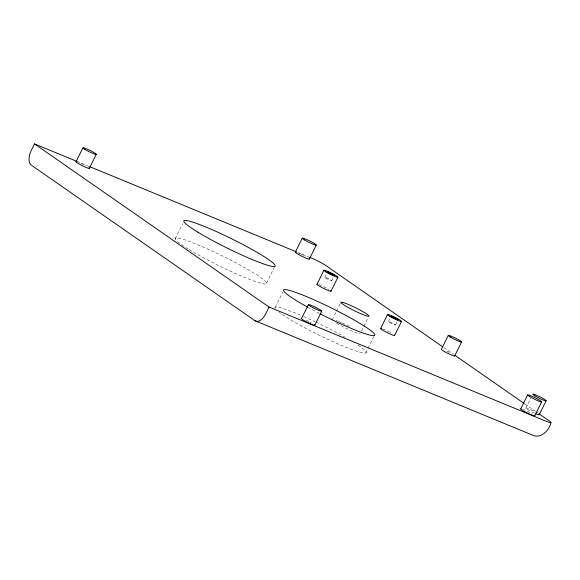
<?xml version="1.0" encoding="UTF-8"?>
<svg xmlns="http://www.w3.org/2000/svg" width="580" height="580" viewBox="0 0 580 580"><rect width="100%" height="100%" fill="white"/><g stroke="black" fill="none" stroke-linecap="round" stroke-linejoin="round"><path stroke-width="0.43" stroke-dasharray="2.9 2.17" d="M175.167 238.75L182.62 223.67M266.561 283.12L274.405 267.242M275.297 307.175L282.75 292.095M324.8 277.262L326.286 274.267M331.832 280.676L333.681 276.935M332.217 319.848L336.139 311.902M336.538 311.112L340.068 303.964M361.514 331.115L363.479 327.149M363.87 326.351L368.184 317.615M365.726 352.981L367.691 349.008M368.082 348.217L373.97 336.306M388.44 321.53L389.92 318.536M395.473 324.938L397.322 321.197M534.426 413.17A7.438 0.754 26.3 0 1 525.908 408.146L530.881 398.126M77.176 161.494L88.885 166.322M297.982 252.503L308.857 256.991M346.644 325.097L349.646 326.605M443.983 347.703L453.64 354.423M524.965 404.035L535.369 411.271M536.109 411.786L538.334 413.337M318.935 284.62A7.837 0.79 26.3 0 1 328.875 289.449M382.568 328.882A7.837 0.79 26.3 0 1 389.325 331.934M389.912 332.238A7.837 0.79 26.3 0 1 391.036 332.855M336.531 323.19A15.667 1.581 26.3 0 0 342.911 326.743L346.557 328.57A15.667 1.581 26.3 0 0 358.592 333.536L359.933 333.754A15.667 1.581 26.3 0 0 360.339 333.5M336.139 320.501A15.667 1.581 26.3 0 1 338.234 321.298M339.003 321.61A15.667 1.581 26.3 0 1 341.671 322.755M342.367 323.067A15.667 1.581 26.3 0 1 345.999 324.771M319.348 313.432A50.917 5.147 26.3 0 1 308.509 307.661M358.07 345.136A50.917 5.147 26.3 0 1 343.396 346.209A50.917 5.147 26.3 0 1 279.205 312.373M275.108 308.582A50.917 5.147 26.3 0 1 284.686 309.038L293.255 312.178A50.917 5.147 26.3 0 1 301.992 315.803M303.681 316.535A50.917 5.147 26.3 0 1 315.252 321.82M316.035 322.19A50.917 5.147 26.3 0 1 345.158 337.277M80.837 163.35A7.438 0.754 26.3 0 1 85.92 165.894M306.291 320.16A7.438 0.754 26.3 0 1 309.749 321.842M310.307 322.132A7.438 0.754 26.3 0 1 311.373 322.712M298.729 253.076A7.837 0.79 26.3 0 1 300.411 253.801M301.005 254.076A7.837 0.79 26.3 0 1 305.762 256.483M522.66 409.27A7.837 0.79 26.3 0 1 532.607 414.098M525.908 408.146A7.438 0.754 26.3 0 1 535.275 412.01M446.73 351.197A7.438 0.754 26.3 0 1 451.247 353.488M325.88 278.103A3.915 0.399 26.3 0 0 331.731 280.742A3.915 0.399 26.3 0 0 327.345 278.074A3.915 0.399 26.3 0 0 325.88 278.103M389.521 322.364A3.915 0.399 26.3 0 0 395.372 325.003A3.915 0.399 26.3 0 0 390.978 322.335A3.915 0.399 26.3 0 0 389.521 322.364M189.196 249.618A50.917 5.147 26.3 0 0 265.234 283.961A50.917 5.147 26.3 0 0 208.155 249.233A50.917 5.147 26.3 0 0 189.196 249.618"/><path stroke-width="0.87" d="M77.176 161.494L34.517 143.912L31.066 150.901A11.752 6.539 -67.6 0 0 31.342 165.169L254.975 320.726L531.824 434.833C540.487 439.408 549.238 430.737 551 422.486M76.016 161.813L82.925 147.842M89.378 168.301L96.28 154.323M295.336 252.191L302.245 238.213M34.517 143.912L269.062 307.052L265.611 314.041A11.752 6.539 -67.6 0 1 254.975 320.726M309.401 259.013L316.303 245.043M316.97 284.294L323.879 270.316M301.469 318.63L308.379 304.66M331.035 291.117L337.937 277.146M314.831 325.119L321.733 311.141M380.611 328.555L387.512 314.577M394.668 335.378L401.577 321.407M441.344 349.406L448.253 335.436M454.705 355.895L461.608 341.917M520.702 408.943L527.604 394.965M534.76 415.766L541.669 401.795M539.248 414.7L546.157 400.729M89.719 166.663L296.308 251.814M309.691 257.332L311.366 258.02A11.752 1.189 26.3 0 1 325.844 265.538L442.497 346.673M269.062 307.052L545.91 421.16A11.752 1.189 26.3 0 0 549.485 421.087L539.081 413.852M455.126 355.46L524.218 403.521M330.76 290.754A7.837 0.79 26.3 0 1 323.227 288.202A7.837 0.79 26.3 0 1 317.847 284.272M394.393 335.015A7.837 0.79 26.3 0 1 386.86 332.463A7.837 0.79 26.3 0 1 381.48 328.534M320.131 313.831A50.917 5.147 26.3 0 0 373.745 333.123A50.917 5.147 26.3 0 0 301.89 294.712L293.32 291.573A50.917 5.147 26.3 0 0 307.69 307.204M89.117 167.953A7.438 0.754 26.3 0 1 82.831 165.96A7.438 0.754 26.3 0 1 76.212 161.69M314.57 324.771A7.438 0.754 26.3 0 1 308.285 322.777A7.438 0.754 26.3 0 1 301.665 318.507M309.125 258.651A7.837 0.79 26.3 0 1 301.593 256.099A7.837 0.79 26.3 0 1 296.213 252.169M534.485 415.403A7.837 0.79 26.3 0 1 527.872 413.308A7.837 0.79 26.3 0 1 520.905 408.813M538.987 414.359A7.438 0.754 26.3 0 1 536.029 413.859M454.445 355.547A7.438 0.754 26.3 0 1 448.159 353.553A7.438 0.754 26.3 0 1 441.539 349.283M342.591 302.339L341.257 302.122A15.667 1.581 26.3 0 0 351.545 309.27L355.192 311.105A15.667 1.581 26.3 0 0 367.227 316.064L368.568 316.288A15.667 1.581 26.3 0 0 358.281 309.133L354.634 307.306A15.667 1.581 26.3 0 0 342.591 302.339M328.476 272.861A3.915 0.399 26.3 0 0 334.319 275.5A3.915 0.399 26.3 0 0 329.933 272.832A3.915 0.399 26.3 0 0 328.476 272.861M326.04 271.991A7.837 0.79 26.3 0 0 337.734 277.276A7.837 0.79 26.3 0 0 328.954 271.933A7.837 0.79 26.3 0 0 326.04 271.991M392.109 317.122A3.915 0.399 26.3 0 0 397.96 319.769A3.915 0.399 26.3 0 0 393.566 317.093A3.915 0.399 26.3 0 0 392.109 317.122M389.673 316.252A7.837 0.79 26.3 0 0 401.375 321.537A7.837 0.79 26.3 0 0 392.587 316.194A7.837 0.79 26.3 0 0 389.673 316.252M197.823 232.152A50.917 5.147 26.3 0 0 273.869 266.495A50.917 5.147 26.3 0 0 216.789 231.761A50.917 5.147 26.3 0 0 197.823 232.152M84.977 149.43A7.438 0.754 26.3 0 0 96.091 154.447A7.438 0.754 26.3 0 0 87.747 149.372A7.438 0.754 26.3 0 0 84.977 149.43M310.43 306.247A7.438 0.754 26.3 0 0 321.545 311.264A7.438 0.754 26.3 0 0 313.2 306.189A7.438 0.754 26.3 0 0 310.43 306.247M304.406 239.888A7.837 0.79 26.3 0 0 316.1 245.173A7.837 0.79 26.3 0 0 307.32 239.83A7.837 0.79 26.3 0 0 304.406 239.888M529.765 396.64A7.837 0.79 26.3 0 0 541.466 401.925A7.837 0.79 26.3 0 0 532.687 396.582A7.837 0.79 26.3 0 0 529.765 396.64M534.847 395.828A7.438 0.754 26.3 0 0 545.961 400.852A7.438 0.754 26.3 0 0 537.624 395.77A7.438 0.754 26.3 0 0 534.847 395.828M450.305 337.024A7.438 0.754 26.3 0 0 461.419 342.04A7.438 0.754 26.3 0 0 453.074 336.965A7.438 0.754 26.3 0 0 450.305 337.024"/></g></svg>
